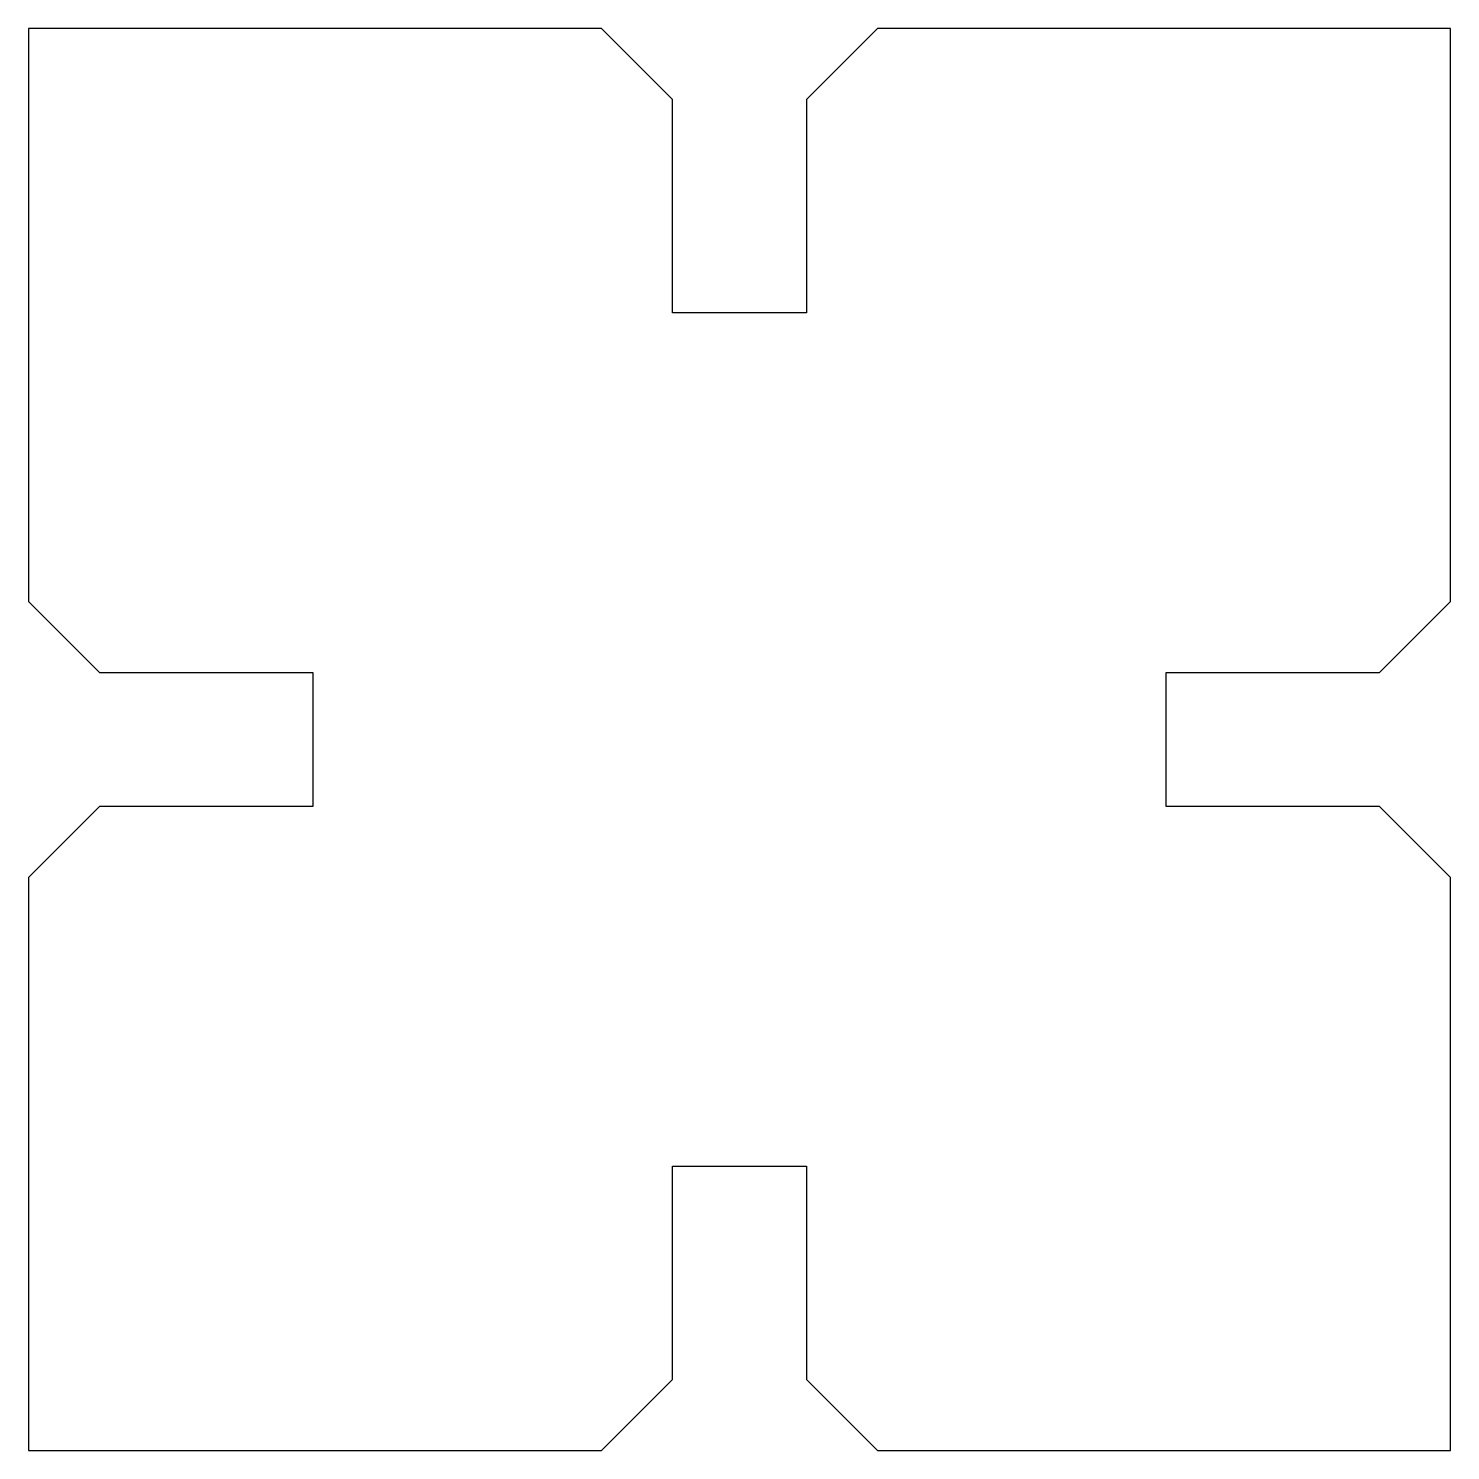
# Model space of a CAD drawing. Header units: millimetres. Extents: x -12.7 to 12.7, y -12.7 to 12.7.
import ezdxf

# ---------------------------------------------------------------- set-up
doc = ezdxf.new("R2010")
doc.units = ezdxf.units.MM
doc.layers.get('0').update_dxf_attribs({"linetype": 'CONTINUOUS'})

msp = doc.modelspace()

# ---------------------------------------------------------------- linework, layer by layer
for p, q in [((-2.465, 12.7), (-12.7, 12.7)), ((-1.195, 11.43), (-2.465, 12.7)), ((-12.7, 12.7), (-12.7, 2.465)), ((2.465, 12.7), (1.195, 11.43)), ((12.7, 12.7), (2.465, 12.7)), ((12.7, 2.465), (12.7, 12.7)), ((-1.195, 7.62), (-1.195, 11.43)), ((1.195, 11.43), (1.195, 7.62)), ((1.195, 7.62), (-1.195, 7.62)), ((-12.7, 2.465), (-11.43, 1.195)), ((11.43, 1.195), (12.7, 2.465)), ((-11.43, 1.195), (-7.62, 1.195)), ((-7.62, 1.195), (-7.62, -1.195)), ((7.62, -1.195), (7.62, 1.195)), ((7.62, 1.195), (11.43, 1.195)), ((-11.43, -1.195), (-12.7, -2.465)), ((-7.62, -1.195), (-11.43, -1.195)), ((11.43, -1.195), (7.62, -1.195)), ((12.7, -2.465), (11.43, -1.195)), ((-12.7, -2.465), (-12.7, -12.7)), ((12.7, -12.7), (12.7, -2.465)), ((-1.195, -7.62), (1.195, -7.62)), ((1.195, -7.62), (1.195, -11.43)), ((-1.195, -11.43), (-1.195, -7.62)), ((-2.465, -12.7), (-1.195, -11.43)), ((1.195, -11.43), (2.465, -12.7)), ((-12.7, -12.7), (-2.465, -12.7)), ((2.465, -12.7), (12.7, -12.7))]:
    msp.add_line(p, q)

doc.saveas('drawing.dxf')
